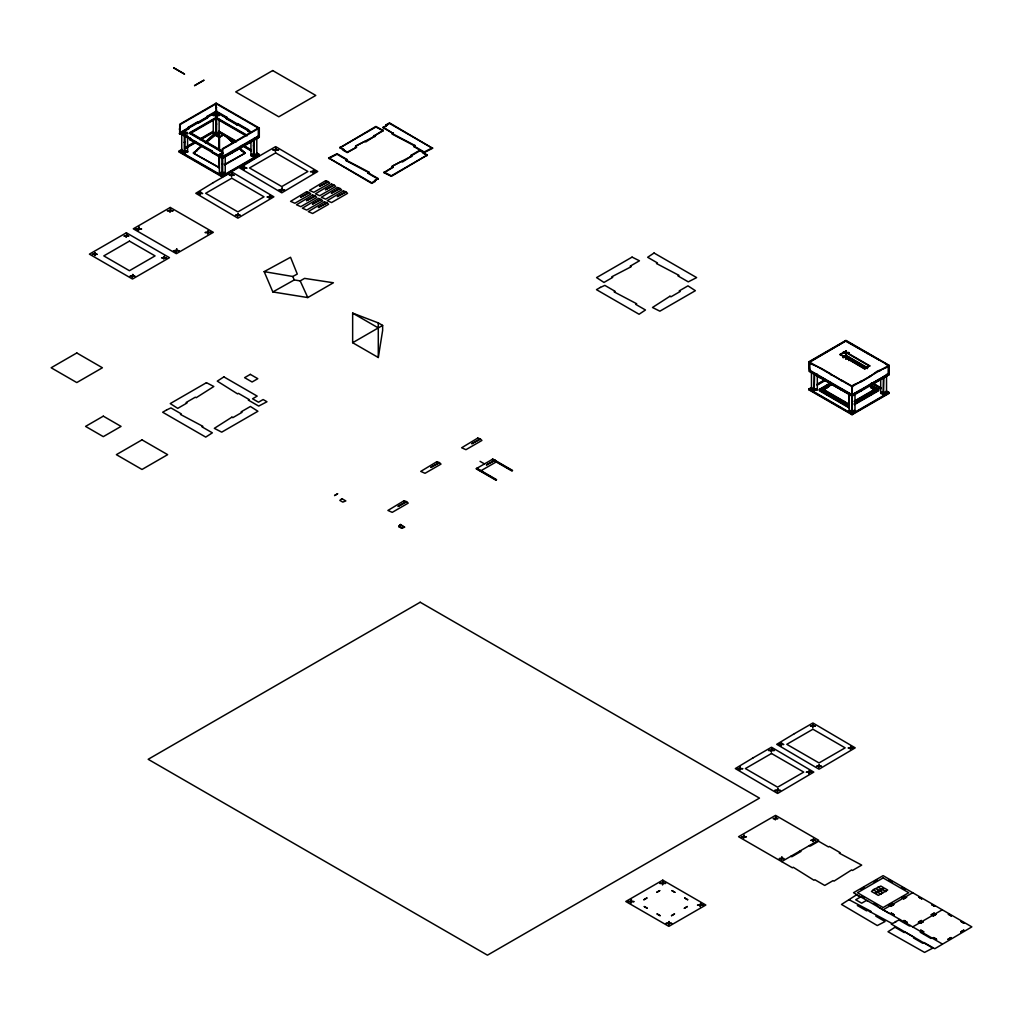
<?xml version="1.0" encoding="UTF-8"?>
<svg xmlns="http://www.w3.org/2000/svg" width="1023" height="1023" viewBox="0 0 1023 1023"><rect width="100%" height="100%" fill="white"/><g stroke="black" fill="none" stroke-linecap="round" stroke-linejoin="round"><path stroke-width="1.5" d="M378.293 357.513L382.64 330.442L382.64 325.404L378.28 322.897L352.654 313.115L352.654 342.718L378.293 357.513L378.28 322.897M205.597 142.849L219.497 131.98L219.497 150.688M205.342 142.798L214.651 134.78L219.254 137.351L223.858 134.499L233.167 142.517M239.574 148.578L244.893 153.156L239.817 148.245M201.608 146.289L193.628 153.156L201.352 145.957M205.342 142.517C216.991 129.026 221.326 130.126 232.924 142.849M219.497 167.913L193.373 153.118L201.352 146.238M831.341 383.318L823.362 389.814L849 404.609L849 393.523M216.198 103.745L180.214 124.525L179.716 128.796L179.716 124.243L216.198 103.182L259.292 128.054L259.292 137.159L222.311 158.514L211.544 152.286L212.03 150.867L211.544 152.286M258.793 136.877L258.793 128.335L215.712 103.464L216.697 111.43L180.214 132.491L180.214 133.629L222.311 157.376L259.292 137.159M188.961 128.578L188.475 127.159L188.961 128.578L179.716 133.923L179.716 128.796M216.697 107.453L215.712 107.453M179.23 129.077L180.214 129.077M188.475 127.159L197.72 121.827L198.206 123.246L197.72 121.827M206.953 116.481L207.452 117.914L206.953 116.481L216.198 111.149L226.978 117.364L226.479 118.796L226.978 117.364M179.23 133.629L216.198 112.287L251.083 132.427M198.206 123.246L207.452 117.914M222.311 152.248L190.073 133.629L190.073 132.491L216.198 117.415L247.106 135.253M190.073 133.629L216.198 118.553L245.75 135.611M189.997 139.857L190.495 138.425L189.997 139.857L222.311 157.938L240.801 147.836L240.303 146.417L240.303 147.555M256.594 152.913L259.292 154.473L259.292 155.611L222.311 176.953L179.23 152.082L179.23 150.944L181.966 149.358M186.071 146.992L195.662 141.455M199.766 139.077L213.462 131.174M181.966 149.933L179.23 151.506L222.311 176.391L259.292 155.036L256.594 153.488M186.071 147.555L195.662 142.018M199.766 139.652L213.462 131.75M179.23 152.082L181.966 150.496M186.071 148.13L195.662 142.593M201.135 139.435L213.462 132.312M180.214 133.067L212.03 150.867M237.745 123.591L237.246 125.011L237.745 123.591L248.512 129.806L248.026 131.225L248.512 129.806M233.167 142.798L223.858 134.78L219.254 137.351L214.651 134.78M193.373 152.823L197.426 150.496M259.292 128.054L222.809 149.115L222.809 153.105L221.825 153.105L222.311 148.834L258.308 128.054L258.308 137.159M221.825 157.082L258.308 136.021M240.801 146.698L258.308 136.596M224.651 164.383L244.893 153.271M224.651 164.959L245.136 153.118L239.817 148.527M179.23 150.944L222.311 175.815L259.292 154.473M343.344 150.343L343.83 149.486L343.344 150.343L347.283 152.619L356.528 147.286L347.283 152.056L339.892 147.785L375.876 126.43L383.28 130.701L374.034 136.046L383.28 130.138M339.892 147.785L375.876 127.005L383.28 130.701M375.185 181.429L374.699 180.572L375.185 181.429L371.733 183.411L328.652 157.964L337.027 153.706L347.309 159.639L346.324 160.777L347.309 159.639M386.029 124.844L386.528 125.688L386.029 124.844L389.482 122.85L432.576 148.297L424.187 152.568L413.919 146.634L414.903 145.483L413.919 146.634M328.652 158.539L337.027 154.268L347.309 160.202M383.075 127.121L393.356 133.617L383.075 127.683L389.482 123.412L432.576 148.297M383.075 127.683L386.528 125.688M355.544 146.148L375.019 136.046L365.774 141.941L364.789 141.379L355.544 146.148L356.528 146.711M414.903 146.059L392.372 134.192L393.356 133.054M392.372 134.192L393.356 133.617M346.324 160.202L368.855 172.069L367.871 173.207L368.855 172.069M392.372 133.617L414.903 145.483M346.324 160.777L368.855 172.644M392.218 166.186L411.694 156.071L402.448 161.979L401.464 161.417L392.218 166.186L393.203 167.324L383.97 172.657L393.203 166.749M411.694 156.647L410.709 155.509L419.954 150.176L423.893 152.453L423.407 153.297L423.893 152.453M410.709 156.071L419.954 150.739L427.345 155.01L391.361 176.352L383.97 172.657M374.699 180.572L378.152 178.577L371.733 182.848L328.652 157.964M413.919 146.059L424.187 151.992L432.576 147.721M383.97 172.081L391.361 175.79L427.345 155.01M272.847 291.951L294.253 279.944L300.199 280.903L304.56 278.384L333.408 282.77L307.782 297.565L272.847 291.951L264.164 271.632L290.545 257.272L297.271 274.049L292.783 276.491L264.164 271.632M352.654 342.718L382.64 325.404M476.846 468.726L480.299 470.708M492.817 459.493L494.876 460.12L486.398 465.017L495.196 460.299L496.27 461.488M480.644 470.912L496.615 461.693M399.788 524.952C401.221 526.193 398.625 525.029 400.568 524.505L404.507 527.241L401.681 528.303L398.727 526.602L400.568 524.505M398.727 526.602L400.287 525.694M398.727 526.142L401.681 527.855L404.507 526.794M808.963 361.733L845.944 340.39L889.025 365.262L889.025 374.814L852.057 396.17L808.963 371.285L808.963 361.733L852.057 386.604L889.025 365.262M818.208 356.848L808.963 362.18C809.717 364.418 821.917 367.462 819.743 368.395M818.605 356.618L845.944 340.838L809.743 362.18L809.743 371.285L830.51 383.28M809.359 366.515L809.359 361.95M809.845 370.326L852.057 394.699M809.845 370.786L830.51 382.832M809.845 371.234L809.359 366.963M840.126 354.393L845.049 351.541L869.703 365.774L864.767 369.073L840.126 354.393L864.767 368.625L869.703 365.774M840.126 354.84L845.049 351.989L869.703 366.221M856.328 346.823L845.548 340.608M843.195 356.886L845.944 355.301L867.44 367.717M843.195 357.347L845.944 355.748L867.44 368.165M843.195 357.794L845.944 356.209L867.44 368.612M819.743 376.605L819.743 377.513L819.743 376.49L830.51 382.704L830.561 383.842L819.423 390.262L849 407.346M830.51 374.623C829.538 373.088 843.093 380.914 841.277 380.837M886.34 390.927L889.025 392.474L889.025 393.382L852.057 414.724L808.963 389.853L808.963 388.945L811.712 387.372M817.185 384.213L825.395 379.469M811.712 387.819L808.963 389.405L852.057 414.277L889.025 392.934L886.34 391.374M817.185 384.661L825.395 379.917M808.963 389.853L811.712 388.267M817.185 385.108L825.395 380.364M830.51 382.704L830.957 384.073L827.006 386.349L826.622 385.223L827.505 386.515M819.423 389.367L849 406.438L849 407.793L819.423 390.709L819.423 389.367L830.906 382.602M830.51 383.727L852.057 395.709L888.143 373.855M828.758 386.694L823.362 389.814L831.456 384.686M856.711 347.053L889.025 365.71C888.207 367.845 877.734 370.198 879.78 371.042M879.23 360.058L845.944 341.286M827.006 392.384C825.523 390.594 828.899 394.776 830.957 394.661L830.957 393.765L830.957 394.661M827.505 393.113L830.062 395.505M885.176 363.485L888.642 365.94L889.025 374.814M841.277 389.047L841.277 389.942L841.277 388.932L852.057 395.147L861.302 389.814L861.302 390.824L860.906 389.584L851.66 394.916L852.44 386.387L841.673 380.16M830.062 395.952L830.459 394.366L830.459 396.17M860.906 381.042C862.926 381.873 852.888 384.047 852.057 386.157L852.057 396.17M870.151 375.71C869.857 377.909 877.133 370.019 879.396 370.377M861.302 381.72L870.547 376.387M852.44 390.812L851.66 390.812M839.832 399.776C838.336 397.998 841.724 402.18 843.77 402.052L843.77 401.169L842.888 403.356M840.318 400.517L842.888 402.896M860.906 389.699L870.151 384.367M879.78 379.137L879.78 380.16L879.78 379.137L870.547 384.469L870.547 385.492M870.547 385.044L888.642 374.597M843.284 401.77L843.284 403.574M870.893 386.732L874.639 389.814L870.586 387.474L870.893 385.837L870.893 387.64M843.77 402.052L839.435 400.006M870.982 386.349L871.379 385.223L870.496 386.067M854.218 401.169L874.639 389.367M854.397 401.502L874.639 389.814L869.32 385.492M855.113 402.896L854.716 401.77C856.826 401.975 859.512 397.96 858.169 399.776M867.926 395.952L867.044 393.765L867.044 394.661C869.09 394.776 872.478 390.594 870.982 392.384M854.614 402.282L858.566 400.006M867.44 394.878L871.379 392.602M854.716 402.678L857.67 400.517M854.371 403.331L878.578 389.367L878.578 390.709L854.371 404.686M854.371 403.791L878.578 389.814L870.151 384.814L852.057 395.262L830.906 383.05L819.423 389.814L849 406.885M854.371 404.238L878.578 390.262L870.151 385.262M808.963 388.945L852.057 413.829L889.025 392.474M781.662 861.583L818.63 840.241L775.549 815.369L738.568 836.712L792.429 867.811L793.311 867.299L813.976 880.24L814.858 879.729L824.743 885.445L833.106 880.611L833.988 881.123L851.596 869.946L852.479 870.458L861.711 865.113L839.295 853.182L840.177 852.683L829.397 846.456L828.515 846.967L818.63 841.264L810.267 846.085L809.385 845.573M876.455 892.516L878.003 891.621M881.123 889.818L882.67 888.923M858.233 904.997L857.351 905.508L866.596 910.841L867.478 910.329L892.184 923.577M867.645 900.879L866.276 900.534L861.66 903.207L855.714 899.767L860.33 897.107L856.481 894.882L841.494 904.434L877.299 925.559L885.087 921.518L875.841 916.173L876.724 915.675M870.138 911.877L871.021 911.365L848.988 899.665M878.425 907.094L889.192 913.309M883.118 909.805L912.695 892.721M899.959 919.536L895.138 921.864M910.342 925.521L909.46 926.032L899.076 920.035M912.695 926.876L942.273 909.805M912.836 936.518L891.302 924.089L896.122 921.749M921.122 931.748L920.24 932.247L931.007 938.475L931.889 937.963M914.37 937.4L913.488 937.912L922.733 943.257L923.999 942.515L934.779 948.73L971.85 926.876L883.118 875.65L853.527 892.721L942.273 943.96M215.853 113.157L216.556 113.157M215.853 113.438L216.556 113.438M215.853 113.732L216.556 113.732M213.756 114.486L218.641 114.486M215.853 114.653L213.27 114.653L213.27 115.625L219.127 115.625L219.127 114.653L216.556 114.653M213.27 115.049L215.853 115.049M216.556 115.049L219.127 115.049M213.27 115.215L215.853 115.215M216.556 115.215L219.127 115.215M215.853 116.264L216.556 116.264M215.853 116.545L216.556 116.545M215.853 117.108L216.556 117.108L216.556 112.875L215.853 112.875L215.853 134.985M215.853 123.873L216.556 123.873M215.853 124.269L216.556 124.269M184.306 131.379L184.997 131.379M184.306 131.66L184.997 131.66M184.306 131.941L184.997 131.941M184.306 132.299L182.209 132.299L182.209 133.271M184.997 132.299L187.094 132.299L187.094 133.271M215.853 132.517L213.756 132.517L213.756 134.064M216.556 132.517L218.641 132.517M182.209 132.696L184.306 132.696M184.997 132.696L187.094 132.696M184.306 132.862L181.723 132.862L181.723 152.286L187.58 152.286L187.58 135.944M184.997 132.862L187.58 132.862L187.58 133.834L181.723 133.834M213.756 132.926L215.853 132.926M216.556 132.926L218.641 132.926M181.723 133.271L184.306 133.271M184.997 133.271L187.58 133.271M213.27 133.092L215.853 133.092M216.556 133.092L218.641 133.092M181.723 133.438L184.306 133.438M184.997 133.438L187.58 133.438M213.27 133.489L215.853 133.489M216.556 133.489L218.641 133.489M216.556 134.128L213.27 134.064L213.27 119.665M184.306 134.473L184.997 134.473M184.306 134.755L184.997 134.755M184.306 135.33L184.997 135.33M184.306 142.082L184.997 142.082M184.306 142.491L184.997 142.491M253.512 145.611L254.216 145.611M253.512 146.02L254.216 146.02M184.306 150.739L182.209 150.739L182.209 152.286M184.997 150.739L187.094 150.739L187.094 152.286M182.209 151.135L184.306 151.135M184.997 151.135L187.094 151.135M181.723 151.314L184.306 151.314M184.997 151.314L187.58 151.314M181.723 151.711L184.306 151.711M184.997 151.711L187.58 151.711M181.723 151.877L187.58 151.877M222.669 152.836L221.965 152.836L221.965 175.508L222.669 175.508L222.669 156.225L221.965 156.225M184.306 152.913L184.997 152.913M184.306 153.194L184.997 153.194M221.965 153.118L222.669 153.118M184.306 153.488L184.997 153.488M221.965 153.399L222.669 153.399M221.965 153.693L222.669 153.693M222.669 154.038L219.868 154.038L219.868 155.01M219.868 154.447L222.669 154.447M221.965 154.614L219.382 154.614L219.382 174.025L225.239 174.025L225.239 155.01M251.428 154.665L253.512 154.665M254.216 154.665L256.3 154.665M219.382 155.01L221.965 155.01M250.942 154.844L253.512 154.844M254.216 154.844L256.799 154.844M219.382 155.176L221.965 155.176M250.942 155.24L256.799 155.24M219.382 155.586L222.669 155.649M253.512 155.88L254.216 155.88M221.965 156.506L222.669 156.506M253.512 156.442L254.216 156.442M253.512 156.724L254.216 156.724M221.965 157.069L222.669 157.069M253.512 157.018L254.216 157.018M221.965 163.833L222.669 163.833M221.965 164.23L222.669 164.23M219.868 172.887L221.965 172.887M222.669 172.887L224.753 172.887M219.382 173.053L221.965 173.053M222.669 173.053L225.239 173.053M219.382 173.45L221.965 173.45M222.669 173.45L225.239 173.45M219.382 173.629L221.965 173.629M222.669 173.629L225.239 173.629M221.965 174.664L222.669 174.664M221.965 174.946L222.669 174.946M221.965 175.227L222.669 175.227M846.174 352.04L843.502 352.04L843.502 352.871M843.502 352.308L846.174 352.308M845.714 352.487L843.016 352.487L843.016 353.204L845.714 353.204M846.174 352.487L848.873 352.487M843.016 352.756L845.714 352.756M846.174 352.756L848.873 352.756M843.016 352.871L845.714 352.948M846.174 352.948L848.873 352.948M846.174 353.204L848.873 353.204M811.456 388.817L814.167 388.817M814.615 388.817L817.313 388.817M811.456 389.085L814.167 389.085M814.615 389.085L817.313 389.085M811.456 389.264L814.167 389.264M814.615 389.264L817.313 389.264M814.167 389.533L811.456 389.533L811.456 372.359M814.615 389.533L817.313 389.533L817.313 374.162M811.955 389.84L816.827 389.725M811.955 389.98L814.167 389.98M814.615 389.98L816.827 389.98M880.675 392.346L883.373 392.346M883.834 392.346L886.532 392.346M880.675 392.615L883.373 392.615M883.834 392.615L886.532 392.615M880.675 392.794L883.373 392.794M883.834 392.794L886.532 392.794M883.373 393.062L880.675 393.062L880.675 378.97M883.834 393.062L886.532 393.062L886.532 374.354M881.161 393.254L883.373 393.254M883.834 393.254L886.046 393.254M881.161 393.369L886.046 393.369M881.161 393.51L886.046 393.51M883.373 394.788L883.834 376.579M849.128 410.568L851.827 410.568M852.287 410.568L854.985 410.568M849.128 410.824L851.827 410.824M852.287 410.824L854.985 410.824M849.128 411.016L851.827 411.016M852.287 411.016L854.985 411.016M851.827 411.284L849.128 411.284L849.128 392.832M852.287 411.284L854.985 411.284L854.985 392.832M849.614 411.578L851.827 411.578M852.287 411.578L854.499 411.463M849.614 411.732L851.827 411.732M852.287 411.732L854.499 411.732M851.827 411.847L849.614 411.847L849.614 411.016M852.287 411.847L854.499 411.847L854.499 411.016M219.254 167.964L219.012 156.429M888.143 374.316L870.151 384.252M888.143 374.763L888.245 365.71M872.875 383.152L880.944 387.819M871.519 382.819L880.944 388.267M871.519 383.28L880.944 388.714M886.34 391.822L889.025 393.382M870.509 384.699L878.578 389.367M870.496 393.113L867.926 395.505M867.53 394.366L867.53 396.17M867.044 394.661L867.926 395.044M820.126 367.73L830.906 373.945M830.062 384.571L827.505 386.963M423.407 153.297L427.345 155.586M823.362 389.367L849 404.162M826.622 392.602L830.561 394.878M410.709 155.509L411.694 156.071M374.034 135.471L375.019 136.046M374.034 136.046L375.019 136.609M392.218 166.749L393.203 167.324M355.544 146.711L356.528 147.286M339.892 147.21L343.83 149.486M367.871 172.644L378.152 178.577M367.871 173.207L378.152 179.14M216.198 111.724L251.875 132.312M226.479 118.796L237.246 125.011M248.026 131.225L250.597 132.709M247.106 135.816L216.198 117.977L190.073 133.067L222.311 151.685M218.896 131.149L236.403 141.251M244.471 145.918L251.21 149.806M218.896 131.711L236.403 141.826M243.129 145.714L251.21 150.368M218.896 132.287L235.047 141.622M241.786 145.496L251.21 150.944M256.594 154.051L259.292 155.611M240.84 150.368L245.136 152.823M190.073 132.491L222.311 151.11M180.214 132.491L190.495 138.425M219.254 167.503L193.628 153.271M352.654 313.115L378.293 327.923M492.472 459.301L512.191 470.682M492.076 459.532L511.794 470.912L512.587 470.465L492.856 459.071L476.104 468.751L495.823 480.132L496.603 479.685L476.884 468.291M480.043 461.347L484.48 463.905M476.501 468.521L496.219 479.902M400.568 524.965L404.507 527.241M877.951 887.094L885.841 891.647M876.11 888.731L879.064 890.432M880.049 891.007L883.015 892.708M873.284 889.793L881.174 894.345M800.139 850.919L801.022 851.417L791.789 856.763L790.894 856.251M300.199 280.903L307.782 297.565M292.783 276.491L294.253 279.944M886.046 392.794L886.046 393.638M883.373 376.579L883.373 394.904M881.161 392.794L881.161 393.638M852.057 413.829L852.057 414.724M848.873 357.219L848.873 360.556M846.174 350.761L846.174 359.047M845.944 355.301L845.944 356.209M845.714 350.761L845.714 359.047M827.505 387.41L827.108 385.837L827.108 387.64M816.827 389.264L816.827 390.108L811.955 390.108L811.955 389.264M814.615 373.318L814.167 391.374L814.167 373.318M256.799 136.801L256.799 155.816L250.942 155.816L250.942 141.008M256.3 155.816L256.3 154.268L251.428 154.268L251.428 155.816M254.216 138.284L254.216 157.299L253.512 157.299L253.512 139.026M224.753 174.025L224.753 172.478L219.868 172.478L219.868 174.025M222.311 153.386L222.311 158.514M222.311 175.815L222.311 176.953M219.254 132.312L219.254 148.821M219.127 119.256L219.127 133.092M219.012 131.98L219.012 148.783M218.641 115.049L218.641 114.077L213.756 114.077L213.756 115.049M216.556 118.08L216.556 134.985M216.198 103.182L216.198 112.287M216.198 117.415L216.198 118.553M201.262 144.652L201.262 145.79M200.777 144.934L200.777 146.072M179.716 129.371L179.716 133.923M173.705 67.825L184.472 74.052L173.705 67.825M203.833 80.267L194.587 85.6L203.833 80.267M272.693 70.561L235.725 91.904L278.806 116.788L315.787 95.433L272.693 70.561M258.793 132.325L258.793 132.325M126.379 232.796L89.41 254.139L132.491 279.023L169.473 257.668L126.379 232.796M170.253 207.464L133.284 228.807L176.365 253.691L213.347 232.336L170.253 207.464M213.296 182.618L195.789 193.296L237.899 218.168L273.883 196.825L231.786 171.941L213.296 182.618M257.169 157.286L239.663 167.964L281.773 192.836L317.757 171.493L275.66 146.609L257.169 157.286M231.786 178.207L205.649 193.296L237.899 211.902L264.024 196.825L231.786 178.207M275.66 152.875L249.522 167.964L281.773 186.57L307.897 171.493L275.66 152.875M129.435 241.108L103.796 255.903L129.435 270.711L155.074 255.903L129.435 241.108M306.708 191.646L290.596 201.352L294.88 203.257L310.851 194.038L309.521 192.695L300.557 197.311L309.036 192.414L306.708 191.646M325.646 180.713L309.521 190.419L313.818 192.324L329.79 183.104L328.46 181.762L319.483 186.378L327.961 181.48L325.646 180.713M312.629 195.061L296.504 204.766L300.8 206.672L316.772 197.452L315.442 196.109L306.465 200.725L314.943 195.828L312.629 195.061M331.554 184.127L315.442 193.833L319.726 195.738L335.697 186.518L334.368 185.176L325.404 189.792L333.882 184.894L331.554 184.127M318.549 198.475L302.424 208.181L306.708 210.086L322.693 200.866L321.35 199.523L312.386 204.14L320.864 199.242L318.549 198.475M337.475 187.541L321.35 197.247L325.646 199.153L341.618 189.933L340.288 188.59L331.311 193.206L339.789 188.309L337.475 187.541M324.457 201.889L308.345 211.595L312.629 213.5L328.6 204.28L327.27 202.938L318.294 207.554L326.785 202.656L324.457 201.889M343.396 190.956L327.27 200.661L331.554 202.567L347.539 193.347L346.196 192.017L337.232 196.621L345.71 191.723L343.396 190.956M76.789 352.961L51.15 367.769L76.789 382.564L102.415 367.769L76.789 352.961M103.31 416.156L85.561 426.399L103.31 436.642L121.059 426.399L103.31 416.156M206.441 382.679L170.24 403.586L177.746 408.356L186.992 403.024L186.096 402.512L195.342 397.18L196.224 397.691L213.833 386.502L206.441 382.679M166.596 409.954L162.657 412.231L205.738 437.102L212.362 432.831L201.979 426.847L202.861 426.335L180.432 414.405L181.314 413.893L170.931 407.908L166.596 409.954M223.884 376.886L217.272 381.144L237.541 393.868L238.423 393.356L249.203 399.584L248.308 400.095L258.691 406.08L266.977 401.758L263.128 399.533L258.499 402.205L252.553 398.778L257.182 396.106L223.884 376.886M250.315 374.367L244.599 377.666L252.093 382.001L257.809 378.689L250.315 374.367M142.005 439.864L116.366 454.66L142.005 469.467L167.644 454.66L142.005 439.864M231.927 417.154L214.319 428.343L221.71 432.154L257.911 411.259L250.405 406.476L241.159 411.821L242.042 412.333L232.809 417.665L231.927 417.154M632.073 257.105L596.575 277.604L603.966 282.438L612.713 277.386L611.728 276.811L631.204 266.709L630.219 266.146L639.465 260.801L632.073 257.105M654.055 253.013L647.649 257.272L657.431 262.924L656.446 263.499L678.978 275.366L677.993 275.929L688.274 281.862L696.65 277.604L654.055 253.013M600.424 287.386L596.473 289.662L639.068 314.253L645.475 309.995L635.692 304.343L636.677 303.767L614.145 291.9L615.13 291.338L604.862 285.391L600.424 287.386M669.975 296.235L652.482 307.488L659.873 311.184L695.371 290.685L687.967 285.852L679.221 290.903L680.205 291.478L670.96 296.811L669.975 296.235M337.577 493.802L334.611 495.503L337.577 493.802M341.887 498.649L339.841 500.4L342.795 502.101L345.825 500.925L341.887 498.649M436.859 461.693L420.747 471.398L425.031 473.304L441.003 464.084L439.583 462.69L430.785 467.409L439.263 462.511L436.859 461.693M477.779 438.061L461.654 447.767L465.951 449.685L481.923 440.453L480.503 439.072L471.705 443.777L480.183 438.88L477.779 438.061M404.059 500.733L387.934 510.439L392.231 512.357L408.203 503.124L406.783 501.743L397.985 506.449L406.463 501.551L404.059 500.733M420.197 602.24L148.169 759.296L487.447 955.175L759.475 798.119L420.197 602.24M867.491 352.82L867.095 353.498L867.491 352.82M827.505 392.666L827.108 394.699L827.505 392.666M888.642 370.045L888.642 370.045M840.318 400.07L839.921 402.09L840.318 400.07M794.423 733.644L776.713 744.322L819.027 769.194L855.215 747.851L812.914 722.98L794.423 733.644M753.018 757.902L735.307 768.567L777.608 793.452L813.809 772.096L771.495 747.225L753.018 757.902M812.914 729.233L786.789 744.322L819.027 762.941L845.151 747.851L812.914 729.233M771.495 753.491L745.371 768.567L777.608 787.186L803.746 772.096L771.495 753.491M662.751 880.138L625.769 901.493L668.863 926.365L705.832 905.023L662.751 880.138M646.881 898.015L643.915 899.729L646.881 898.015M659.694 890.624L656.74 892.325L659.694 890.624M644.311 906.557L647.265 908.271L644.311 906.557M671.919 890.624L674.873 892.325L671.919 890.624M657.124 913.961L660.078 915.662L657.124 913.961M684.732 898.015L687.686 899.729L684.732 898.015M674.477 913.961L671.523 915.662L674.477 913.961M687.303 906.557L684.349 908.271L687.303 906.557M864.179 887.491L861.225 889.192L864.179 887.491M877.005 880.087L874.038 881.8L877.005 880.087M883.118 877.926L857.479 892.721L883.118 907.529L908.744 892.721L883.118 877.926M861.622 896.02L864.576 897.734L861.622 896.02M889.23 880.087L892.184 881.8L889.23 880.087M874.051 889.345L871.443 891.429L874.396 893.13L875.957 892.235L876.941 892.798L875.381 893.706L878.335 895.406L887.683 890.023L884.729 888.309L883.156 889.217L882.171 888.642L883.731 887.734L880.777 886.033L874.051 889.345M880.624 889.537L877.504 891.34L878.488 891.903L881.609 890.1L880.624 889.537M874.435 903.424L877.389 905.138L874.435 903.424M902.043 887.491L904.997 889.192L902.043 887.491M891.787 903.424L888.834 905.138L891.787 903.424M904.613 896.02L901.647 897.734L904.613 896.02M893.757 904.562L890.803 906.276L893.757 904.562M906.583 897.171L903.629 898.872L906.583 897.171M891.199 913.104L894.153 914.818L891.199 913.104M918.807 897.171L921.761 898.872L918.807 897.171M904.012 920.508L906.966 922.209L904.012 920.508M931.621 904.562L934.574 906.276L931.621 904.562M894.997 927.247L887.99 931.736L924.575 952.413L932.861 948.078L905.125 932.068L904.242 932.58L894.997 927.247M921.365 920.508L918.411 922.209L921.365 920.508M934.191 913.104L931.224 914.818L934.191 913.104M923.347 921.646L920.38 923.347L923.347 921.646M936.16 914.242L933.206 915.956L936.16 914.242M920.777 930.176L923.731 931.889L920.777 930.176M948.385 914.242L951.339 915.956L948.385 914.242M933.59 937.58L936.557 939.293L933.59 937.58M961.198 921.646L964.152 923.347L961.198 921.646M950.955 937.58L947.989 939.293L950.955 937.58M963.768 930.176L960.814 931.889L963.768 930.176M184.997 131.085L184.306 131.085L184.306 153.77L184.997 153.77L184.997 131.085M276.005 148.054L275.302 149.537L272.732 149.946L275.302 149.946L275.302 151.43L276.005 149.946L278.588 149.946L276.005 149.537L276.005 148.054M244.459 166.276L243.755 167.759L241.172 168.156L243.755 168.156L243.755 169.652L244.459 168.156L247.029 168.156L244.459 167.759L244.459 166.276M313.665 169.805L312.974 171.289L310.391 171.685L312.974 171.685L312.974 173.181L313.665 171.685L316.248 171.685L313.665 171.289L313.665 169.805M232.131 173.667L231.428 174.869L229.344 175.278L231.428 175.278L231.428 176.48L232.131 175.278L234.216 175.278L232.131 174.869L232.131 173.667M282.118 188.015L281.415 189.511L278.844 189.907L281.415 189.907L281.415 191.391L282.118 189.907L284.701 189.907L282.118 189.511L282.118 188.015M200.572 191.889L199.881 193.091L197.784 193.488L199.881 193.488L199.881 194.702L200.572 193.488L202.669 193.488L200.572 193.091L200.572 191.889M269.791 195.419L269.1 196.621L267.003 197.017L269.1 197.017L269.1 198.232L269.791 197.017L271.888 197.017L269.791 196.621L269.791 195.419M170.598 208.909L169.908 210.393L167.324 210.802L169.908 210.802L169.908 212.285L170.598 210.802L173.181 210.802L170.598 210.393L170.598 208.909M238.244 213.628L237.541 214.83L235.456 215.239L237.541 215.239L237.541 216.441L238.244 215.239L240.328 215.239L238.244 214.83L238.244 213.628M139.051 227.119L138.361 228.615L135.778 229.011L138.361 229.011L138.361 230.507L139.051 229.011L141.634 229.011L139.051 228.615L139.051 227.119M208.27 230.648L207.567 232.144L204.996 232.541L207.567 232.541L207.567 234.037L208.27 232.541L210.853 232.541L208.27 232.144L208.27 230.648M126.724 234.523L126.034 235.725L123.936 236.134L126.034 236.134L126.034 237.336L126.724 236.134L128.821 236.134L126.724 235.725L126.724 234.523M176.723 248.87L176.02 250.354L173.437 250.763L176.02 250.763L176.02 252.246L176.723 250.763L179.294 250.763L176.723 250.354L176.723 248.87M95.177 252.732L94.474 253.947L92.39 254.343L94.474 254.343L95.177 255.558L95.177 254.343L97.275 254.343L95.177 253.947L95.177 252.732M164.396 256.262L163.693 257.476L161.608 257.873L163.693 257.873L163.693 259.088L164.396 257.873L166.48 257.873L164.396 257.476L164.396 256.262M132.837 274.484L132.146 275.686L130.049 276.095L132.146 276.095L132.146 277.297L132.837 276.095L134.934 276.095L132.837 275.686L132.837 274.484M852.287 394.392L851.827 413.126L852.287 394.277M813.144 724.693L812.684 725.972L810.472 726.24L812.684 726.24L812.684 727.519L813.144 726.24L815.357 726.24L813.144 725.972L813.144 724.693M781.585 742.915L781.137 744.194L778.925 744.45L781.137 744.45L781.137 745.729L781.585 744.45L783.797 744.45L781.585 744.194L781.585 742.915M850.804 746.445L850.343 747.723L848.131 747.979L850.343 747.979L850.343 749.258L850.804 747.979L853.016 747.979L850.804 747.723L850.804 746.445M771.726 748.67L771.278 750.217L768.567 750.486L771.278 750.486L771.278 752.046L771.726 750.486L774.424 750.486L771.726 750.217L771.726 748.67M819.257 764.654L818.796 765.933L816.584 766.201L818.796 766.201L818.796 767.48L819.257 766.201L821.469 766.201L819.257 765.933L819.257 764.654M740.179 766.879L739.719 768.439L737.02 768.708L739.719 768.708L739.719 770.268L740.179 768.708L742.877 768.708L740.179 768.439L740.179 766.879M809.398 770.409L808.937 771.969L806.239 772.237L808.937 772.237L808.937 773.797L809.398 772.237L812.096 772.237L809.398 771.969L809.398 770.409M777.838 788.631L777.39 790.178L774.68 790.447L777.39 790.447L777.39 792.007L777.838 790.447L780.536 790.447L777.838 790.178L777.838 788.631M775.766 817.083L775.319 818.362L773.107 818.63L775.319 818.63L775.319 819.909L775.766 818.63L777.979 818.63L775.766 818.362L775.766 817.083M744.22 835.305L743.759 836.584L741.547 836.84L743.759 836.84L743.759 838.118L744.22 836.84L746.432 836.84L744.22 836.584L744.22 835.305M813.438 838.834L812.978 840.113L810.766 840.369L812.978 840.369L812.978 841.648L813.438 840.369L815.651 840.369L813.438 840.113L813.438 838.834M781.879 857.044L781.431 858.323L779.219 858.591L781.431 858.591L781.431 859.87L781.879 858.591L784.091 858.591L781.879 858.323L781.879 857.044M662.981 881.583L662.52 883.143L659.822 883.412L662.52 883.412L662.52 884.959L662.981 883.412L665.679 883.412L662.981 883.143L662.981 881.583M631.421 899.805L630.974 901.353L628.263 901.621L630.974 901.621L630.974 903.181L631.421 901.621L634.119 901.621L631.421 901.353L631.421 899.805M700.64 903.335L700.18 904.882L697.481 905.15L700.18 905.15L700.18 906.71L700.64 905.15L703.338 905.15L700.64 904.882L700.64 903.335M669.093 921.544L668.633 923.104L665.935 923.373L668.633 923.373L668.633 924.92L669.093 923.373L671.791 923.373L669.093 923.104L669.093 921.544M827.85 351.285L827.85 351.285M870.893 392.896L870.893 394.699L870.893 392.896M830.459 384.354L830.459 385.249L830.459 384.354M858.067 400.287L858.067 402.09L858.067 400.287M250.047 141.366L250.047 142.504L250.047 141.366M231.556 152.031L231.556 153.169L231.556 152.031"/></g></svg>
